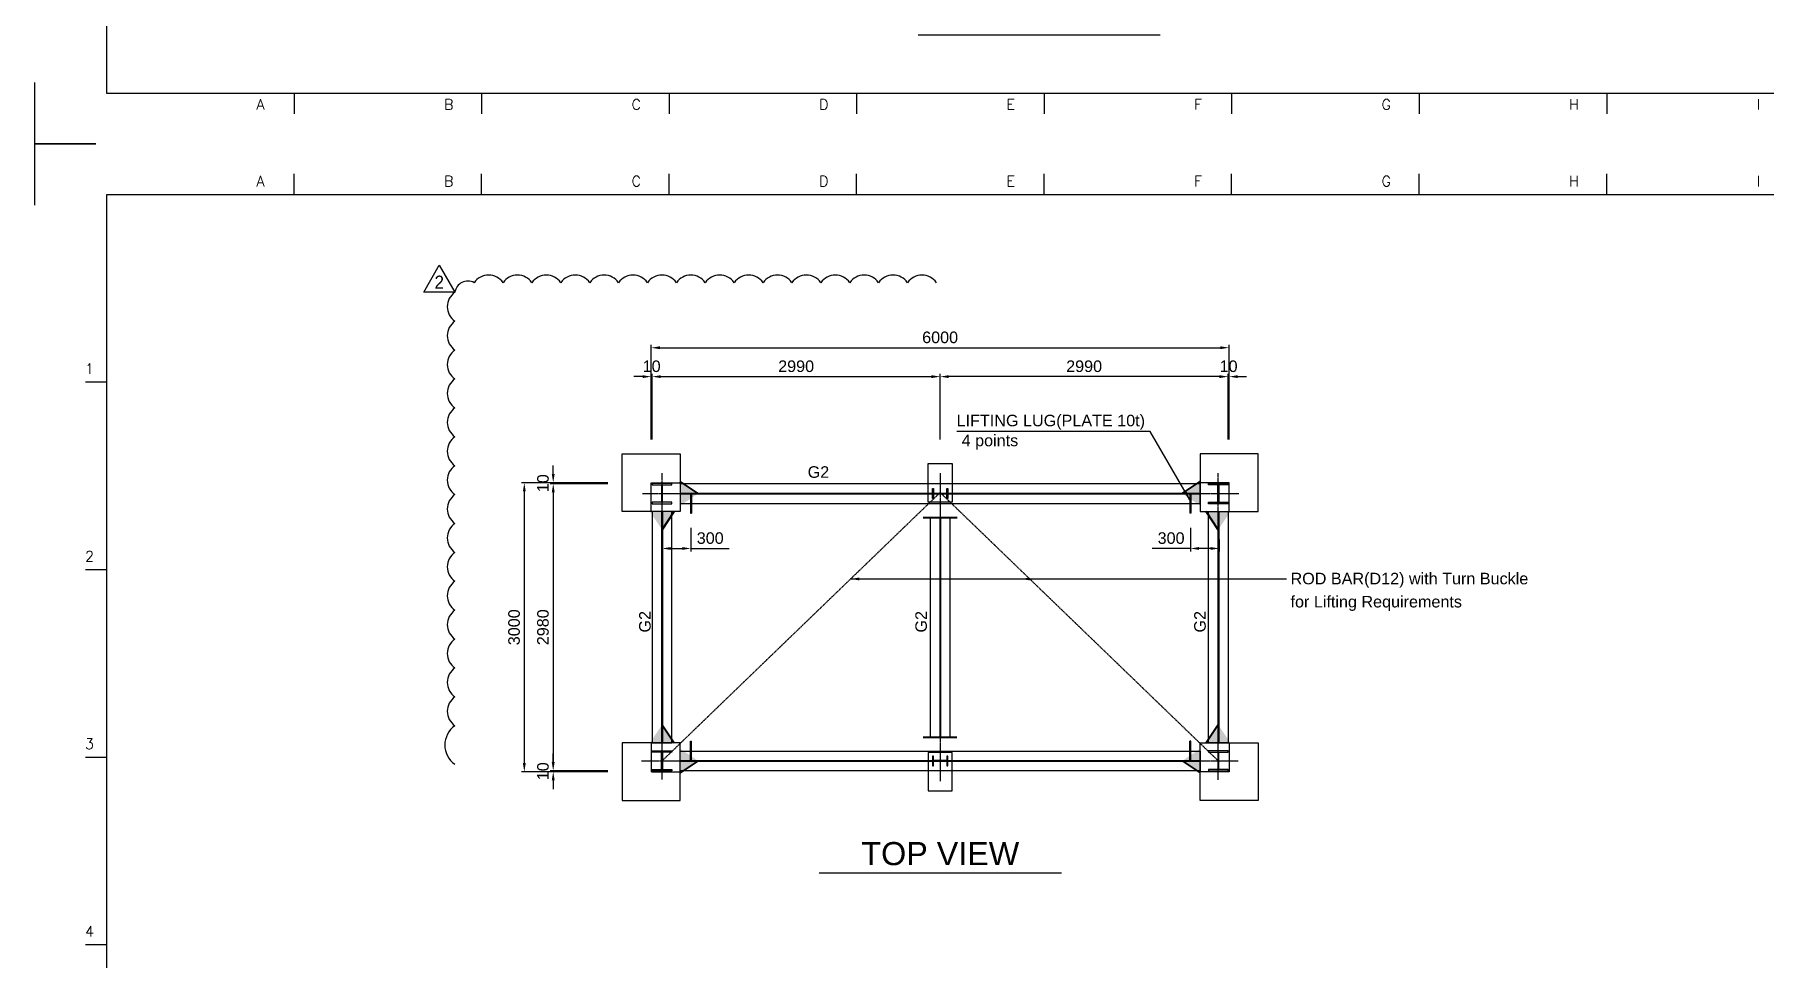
# Model space of a CAD drawing. Header units: millimetres. Extents: x 415966 to 487306, y -108951 to -17325.
# Drawn here: x 415966 to 433935, y -51021 to -41420 of the extents above; entities that cross this region are included whole.
import ezdxf
from ezdxf.enums import TextEntityAlignment as Align

# ---------------------------------------------------------------- set-up
doc = ezdxf.new("R2010")
doc.units = ezdxf.units.MM
doc.header["$LTSCALE"] = 2
for name, pattern in [('CENTER', [2, 1.25, -0.25, 0.25, -0.25]), ('CENTER2', [28.575, 19.05, -3.175, 3.175, -3.175]), ('HIDDEN', [0.375, 0.25, -0.125])]:
    doc.linetypes.add(name, pattern=pattern)
doc.layers.get('Defpoints').update_dxf_attribs({"color": 250})
for name, color, linetype in [('C_CEN', 1, 'CENTER'), ('C_DIM', 7, 'Continuous'), ('C_GIRDER', 2, 'Continuous'), ('C_REV', 4, 'Continuous'), ('C_TEXT_01', 2, 'Continuous'), ('TAN-TIT', 30, 'Continuous'), ('TITLE', 7, 'Continuous')]:
    doc.layers.add(name, color=color, linetype=linetype)
doc.layers.add('C_MARK', color=2, linetype='Continuous', lineweight=0)
doc.layers.add('C_STEEL', color=2, linetype='Continuous', lineweight=30)
doc.styles.add('Arial', font='arial.ttf')
doc.styles.add('COM', font='COMPLEX', dxfattribs={"height": 5})
doc.styles.add('돋움', font='')
doc.styles.get('돋움').set_extended_font_data('Dotum')
doc.dimstyles.new('일반도면_0020', dxfattribs={"dimtxt": 80, "dimasz": 60, "dimexe": 20, "dimexo": 100, "dimgap": 30, "dimtad": 1, "dimdec": 0, "dimzin": 0, "dimdsep": 46, "dimtxsty": 'Arial', "dimcen": -100, "dimclrd": 7, "dimclre": 7, "dimclrt": 2, "dimadec": 8, "dimazin": 0, "dimtfac": 1, "dimtdec": 0, "dimtix": 1, "dimtmove": 2, "dimatfit": 3, "dimfxl": 1, "dimtolj": 1, "dimtzin": 0, "dimarcsym": 0})
doc.dimstyles.new('일반도면_0030', dxfattribs={"dimtxt": 120, "dimasz": 90, "dimexe": 30, "dimexo": 150, "dimgap": 45, "dimtad": 1, "dimdec": 0, "dimzin": 0, "dimdsep": 46, "dimtxsty": 'Arial', "dimcen": -150, "dimclrd": 7, "dimclre": 7, "dimclrt": 2, "dimadec": 8, "dimazin": 0, "dimtfac": 1, "dimtdec": 0, "dimtix": 1, "dimtmove": 2, "dimatfit": 3, "dimfxl": 1, "dimtolj": 1, "dimtzin": 0, "dimarcsym": 0})

# ---------------------------------------------------------------- blocks, each defined once
blk = doc.blocks.new('BORDER')
at = {"layer": 'TAN-TIT', "linetype": 'Continuous'}
for p, q in [((424, 16820), (0, 16820)), ((0, 16820), (0, 16396)), ((0, 424), (0, 0)), ((0, 0), (424, 0))]:
    blk.add_line(p, q, dxfattribs=at)
at = {"layer": 'TAN-TIT'}
for p, q in [((1796, 16468), (1796, 16612)), ((3093, 16468), (3093, 16612)), ((4391, 16468), (4391, 16612)), ((5689, 16468), (5689, 16612)), ((6987, 16468), (6987, 16612)), ((8285, 16468), (8285, 16612)), ((9583, 16468), (9583, 16612)), ((10881, 16468), (10881, 16612)), ((498, 16468), (498, 352)), ((23282, 16468), (498, 16468)), ((498, 15170), (353, 15170)), ((498, 13872), (353, 13872)), ((498, 12574), (353, 12574)), ((498, 11277), (353, 11277)), ((498, 352), (23282, 352)), ((1796, 352), (1796, 208)), ((3093, 352), (3093, 208)), ((4391, 352), (4391, 208)), ((5689, 352), (5689, 208)), ((6987, 352), (6987, 208)), ((8285, 352), (8285, 208)), ((9583, 352), (9583, 208)), ((10881, 352), (10881, 208))]:
    blk.add_line(p, q, dxfattribs=at)
at = {"layer": 'TAN-TIT', "style": 'COM'}
for s, p in [('A', (1536, 16526)), ('B', (2834, 16526)), ('C', (4132, 16526)), ('D', (5430, 16526)), ('E', (6727, 16526)), ('F', (8025, 16526)), ('G', (9323, 16526)), ('H', (10621, 16526)), ('I', (11919, 16526)), ('A', (1536, 237)), ('B', (2834, 237)), ('C', (4132, 237)), ('D', (5430, 237)), ('E', (6727, 237)), ('F', (8025, 237)), ('G', (9323, 237)), ('H', (10621, 237)), ('I', (11919, 237))]:
    blk.add_text(s, height=72.1, dxfattribs=at).set_placement(p)
for s, p in [('1', (411, 15228)), ('2', (411, 13930)), ('3', (411, 12632)), ('4', (411, 11334))]:
    blk.add_text(s, height=72.1, dxfattribs=at).set_placement(p, align=Align.RIGHT)
blk = doc.blocks.new('*D27')
at = {"layer": 'C_DIM', "color": 7, "lineweight": -2, "transparency": 16777216}
for p, q in [((422367, -45623), (422367, -44641)), ((422457, -44671), (428277, -44671)), ((428367, -45623), (428367, -44641))]:
    blk.add_line(p, q, dxfattribs=at)
at = {"layer": 'C_DIM', "color": 7, "transparency": 16777216}
for points in [[(422457, -44656), (422457, -44686), (422367, -44671)], [(428277, -44656), (428277, -44686), (428367, -44671)]]:
    blk.add_solid(points, dxfattribs=at)
at = {"layer": 'Defpoints', "color": 0, "transparency": 16777216}
for p in [(428367, -44671), (422367, -45773), (428367, -45773)]:
    blk.add_point(p, dxfattribs=at)
at = {"layer": 'C_DIM', "color": 2, "transparency": 16777216, "insert": (425367, -44564), "char_height": 120, "attachment_point": 5, "style": 'Arial'}
blk.add_mtext('\\A1;6000', dxfattribs=at)
blk = doc.blocks.new('*D28')
at = {"layer": 'C_DIM', "color": 7, "lineweight": -2, "transparency": 16777216}
for p, q in [((422377, -45623), (422377, -44941)), ((422467, -44971), (425277, -44971)), ((425367, -45623), (425367, -44941))]:
    blk.add_line(p, q, dxfattribs=at)
at = {"layer": 'C_DIM', "color": 7, "transparency": 16777216}
for points in [[(422467, -44956), (422467, -44986), (422377, -44971)], [(425277, -44956), (425277, -44986), (425367, -44971)]]:
    blk.add_solid(points, dxfattribs=at)
at = {"layer": 'Defpoints', "color": 0, "transparency": 16777216}
for p in [(425367, -44971), (422377, -45773), (425367, -45773)]:
    blk.add_point(p, dxfattribs=at)
at = {"layer": 'C_DIM', "color": 2, "transparency": 16777216, "insert": (423872, -44864), "char_height": 120, "attachment_point": 5, "style": 'Arial'}
blk.add_mtext('\\A1;2990', dxfattribs=at)
blk = doc.blocks.new('*D120')
at = {"layer": 'C_DIM', "color": 7, "lineweight": -2, "transparency": 16777216}
for p, q in [((422277, -44971), (422187, -44971)), ((422367, -45623), (422367, -44941)), ((422377, -44971), (422367, -44971)), ((422377, -45623), (422377, -44941)), ((422467, -44971), (422557, -44971))]:
    blk.add_line(p, q, dxfattribs=at)
at = {"layer": 'C_DIM', "color": 7, "transparency": 16777216}
for points in [[(422277, -44956), (422277, -44986), (422367, -44971)], [(422467, -44956), (422467, -44986), (422377, -44971)]]:
    blk.add_solid(points, dxfattribs=at)
at = {"layer": 'Defpoints', "color": 0, "transparency": 16777216}
for p in [(422367, -44971), (422367, -45773), (422377, -45773)]:
    blk.add_point(p, dxfattribs=at)
at = {"layer": 'C_DIM', "color": 2, "transparency": 16777216, "insert": (422372, -44864), "char_height": 120, "attachment_point": 5, "style": 'Arial'}
blk.add_mtext('\\A1;10', dxfattribs=at)
blk = doc.blocks.new('*D122')
at = {"layer": 'C_DIM', "color": 7, "lineweight": -2, "transparency": 16777216}
for p, q in [((425367, -45623), (425367, -44941)), ((428267, -44971), (425457, -44971)), ((428357, -45623), (428357, -44941))]:
    blk.add_line(p, q, dxfattribs=at)
at = {"layer": 'C_DIM', "color": 7, "transparency": 16777216}
for points in [[(425457, -44956), (425457, -44986), (425367, -44971)], [(428267, -44956), (428267, -44986), (428357, -44971)]]:
    blk.add_solid(points, dxfattribs=at)
at = {"layer": 'Defpoints', "color": 0, "transparency": 16777216}
for p in [(425367, -44971), (425367, -45773), (428357, -45773)]:
    blk.add_point(p, dxfattribs=at)
at = {"layer": 'C_DIM', "color": 2, "transparency": 16777216, "insert": (426862, -44864), "char_height": 120, "attachment_point": 5, "style": 'Arial'}
blk.add_mtext('\\A1;2990', dxfattribs=at)
blk = doc.blocks.new('*D121')
at = {"layer": 'C_DIM', "color": 7, "lineweight": -2, "transparency": 16777216}
for p, q in [((428267, -44971), (428177, -44971)), ((428357, -45623), (428357, -44941)), ((428357, -44971), (428367, -44971)), ((428367, -45623), (428367, -44941)), ((428457, -44971), (428547, -44971))]:
    blk.add_line(p, q, dxfattribs=at)
at = {"layer": 'C_DIM', "color": 7, "transparency": 16777216}
for points in [[(428267, -44956), (428267, -44986), (428357, -44971)], [(428457, -44956), (428457, -44986), (428367, -44971)]]:
    blk.add_solid(points, dxfattribs=at)
at = {"layer": 'Defpoints', "color": 0, "transparency": 16777216}
for p in [(428367, -44971), (428357, -45773), (428367, -45773)]:
    blk.add_point(p, dxfattribs=at)
at = {"layer": 'C_DIM', "color": 2, "transparency": 16777216, "insert": (428362, -44864), "char_height": 120, "attachment_point": 5, "style": 'Arial'}
blk.add_mtext('\\A1;10', dxfattribs=at)
blk = doc.blocks.new('*D126')
at = {"layer": 'C_DIM', "color": 7, "lineweight": -2, "transparency": 16777216}
for p, q in [((421917, -46073), (421020, -46073)), ((421050, -46163), (421050, -48983)), ((421917, -49073), (421020, -49073))]:
    blk.add_line(p, q, dxfattribs=at)
at = {"layer": 'C_DIM', "color": 7, "transparency": 16777216}
for points in [[(421035, -46163), (421065, -46163), (421050, -46073)], [(421035, -48983), (421065, -48983), (421050, -49073)]]:
    blk.add_solid(points, dxfattribs=at)
at = {"layer": 'Defpoints', "color": 0, "transparency": 16777216}
for p in [(422067, -46073), (421050, -49073), (422067, -49073)]:
    blk.add_point(p, dxfattribs=at)
at = {"layer": 'C_DIM', "color": 2, "transparency": 16777216, "insert": (420944, -47573), "char_height": 120, "attachment_point": 5, "rotation": 90, "style": 'Arial'}
blk.add_mtext('\\A1;3000', dxfattribs=at)
blk = doc.blocks.new('*D123')
at = {"layer": 'C_DIM', "color": 7, "lineweight": -2, "transparency": 16777216}
for p, q in [((421350, -45983), (421350, -45893)), ((421917, -46073), (421320, -46073)), ((421917, -46083), (421320, -46083)), ((421350, -46073), (421350, -46083)), ((421350, -46173), (421350, -46263))]:
    blk.add_line(p, q, dxfattribs=at)
at = {"layer": 'C_DIM', "color": 7, "transparency": 16777216}
for points in [[(421335, -45983), (421365, -45983), (421350, -46073)], [(421335, -46173), (421365, -46173), (421350, -46083)]]:
    blk.add_solid(points, dxfattribs=at)
at = {"layer": 'Defpoints', "color": 0, "transparency": 16777216}
for p in [(421350, -46083), (422067, -46073), (422067, -46083)]:
    blk.add_point(p, dxfattribs=at)
at = {"layer": 'C_DIM', "color": 2, "transparency": 16777216, "insert": (421244, -46078), "char_height": 120, "attachment_point": 5, "rotation": 90, "style": 'Arial'}
blk.add_mtext('\\A1;10', dxfattribs=at)
blk = doc.blocks.new('*D124')
at = {"layer": 'C_DIM', "color": 7, "lineweight": -2, "transparency": 16777216}
for p, q in [((421917, -46083), (421320, -46083)), ((421350, -46173), (421350, -48973)), ((421917, -49063), (421320, -49063))]:
    blk.add_line(p, q, dxfattribs=at)
at = {"layer": 'C_DIM', "color": 7, "transparency": 16777216}
for points in [[(421335, -46173), (421365, -46173), (421350, -46083)], [(421335, -48973), (421365, -48973), (421350, -49063)]]:
    blk.add_solid(points, dxfattribs=at)
at = {"layer": 'Defpoints', "color": 0, "transparency": 16777216}
for p in [(422067, -46083), (421350, -49063), (422067, -49063)]:
    blk.add_point(p, dxfattribs=at)
at = {"layer": 'C_DIM', "color": 2, "transparency": 16777216, "insert": (421244, -47573), "char_height": 120, "attachment_point": 5, "rotation": 90, "style": 'Arial'}
blk.add_mtext('\\A1;2980', dxfattribs=at)
blk = doc.blocks.new('*D125')
at = {"layer": 'C_DIM', "color": 7, "lineweight": -2, "transparency": 16777216}
for p, q in [((421350, -48973), (421350, -48883)), ((421917, -49063), (421320, -49063)), ((421917, -49073), (421320, -49073)), ((421350, -49073), (421350, -49063)), ((421350, -49163), (421350, -49253))]:
    blk.add_line(p, q, dxfattribs=at)
at = {"layer": 'C_DIM', "color": 7, "transparency": 16777216}
for points in [[(421335, -48973), (421365, -48973), (421350, -49063)], [(421335, -49163), (421365, -49163), (421350, -49073)]]:
    blk.add_solid(points, dxfattribs=at)
at = {"layer": 'Defpoints', "color": 0, "transparency": 16777216}
for p in [(421350, -49063), (422067, -49063), (422067, -49073)]:
    blk.add_point(p, dxfattribs=at)
at = {"layer": 'C_DIM', "color": 2, "transparency": 16777216, "insert": (421244, -49068), "char_height": 120, "attachment_point": 5, "rotation": 90, "style": 'Arial'}
blk.add_mtext('\\A1;10', dxfattribs=at)
blk = doc.blocks.new('*D293')
at = {"layer": 'C_DIM', "color": 7, "lineweight": -2, "transparency": 16777216}
for p, q in [((422480, -46662), (422480, -46785)), ((422780, -46540), (422780, -46785)), ((422570, -46755), (422690, -46755))]:
    blk.add_line(p, q, dxfattribs=at)
at = {"layer": 'C_DIM', "color": 7, "transparency": 16777216}
for points in [[(422570, -46740), (422570, -46770), (422480, -46755)], [(422690, -46740), (422690, -46770), (422780, -46755)]]:
    blk.add_solid(points, dxfattribs=at)
at = {"layer": 'Defpoints', "color": 0, "transparency": 16777216}
for p in [(422480, -46512), (422780, -46390), (422780, -46755)]:
    blk.add_point(p, dxfattribs=at)
at = {"layer": 'C_DIM', "color": 2, "transparency": 16777216, "insert": (422980, -46648), "char_height": 120, "attachment_point": 5, "style": 'Arial'}
blk.add_mtext('\\A1;300', dxfattribs=at)
blk = doc.blocks.new('*D294')
at = {"layer": 'C_DIM', "color": 7, "lineweight": -2, "transparency": 16777216}
for p, q in [((427965, -46540), (427965, -46785)), ((428265, -46662), (428265, -46785)), ((428175, -46755), (428055, -46755))]:
    blk.add_line(p, q, dxfattribs=at)
at = {"layer": 'C_DIM', "color": 7, "transparency": 16777216}
for points in [[(428055, -46740), (428055, -46770), (427965, -46755)], [(428175, -46740), (428175, -46770), (428265, -46755)]]:
    blk.add_solid(points, dxfattribs=at)
at = {"layer": 'Defpoints', "color": 0, "transparency": 16777216}
for p in [(427965, -46390), (428265, -46512), (427965, -46755)]:
    blk.add_point(p, dxfattribs=at)
at = {"layer": 'C_DIM', "color": 2, "transparency": 16777216, "insert": (427765, -46648), "char_height": 120, "attachment_point": 5, "style": 'Arial'}
blk.add_mtext('\\A1;300', dxfattribs=at)

msp = doc.modelspace()

# ---------------------------------------------------------------- linework, layer by layer
at = {"layer": 'C_CEN'}
for p, q in [((422479.8, -49154.1), (422479.8, -45972.6)), ((425367.3, -45972.6), (425367.3, -49172.6)), ((428254.8, -49156), (428254.8, -45972.6)), ((422277.3, -46185.1), (428467.3, -46185.1)), ((422268.2, -48960.1), (428460.1, -48960.1))]:
    msp.add_line(p, q, dxfattribs=at)
at = {"layer": 'C_DIM'}
for p, q in [((422779.8, -46754.6), (423176.3, -46754.6)), ((427964.8, -46754.6), (427568.2, -46754.6))]:
    msp.add_line(p, q, dxfattribs=at)
msp.add_lwpolyline([(424437.5, -47071.3), (428961.3, -47071.3)], dxfattribs=at)
for points in [[(424527.5, -47086.3), (424437.5, -47071.3), (424527.5, -47056.3)], [(426296.7, -47086.3), (426206.7, -47071.3), (426296.7, -47056.3)]]:
    msp.add_solid(points, dxfattribs=at)
at = {"layer": 'C_GIRDER', "linetype": 'CENTER2', "ltscale": 0.2}
for p, q in [((422479.8, -48960.5), (425367.3, -46174.1)), ((425367.3, -46174.1), (428254.8, -48960.1))]:
    msp.add_line(p, q, dxfattribs=at)
at = {"layer": 'C_GIRDER', "linetype": 'HIDDEN'}
for p, q in [((422667.3, -46180.9), (428067.3, -46180.9)), ((422667.3, -46189.4), (428067.3, -46189.4)), ((422475.5, -46372.6), (422475.5, -48772.6)), ((422484, -46372.6), (422484, -48772.6)), ((425363, -46432.6), (425363, -48712.6)), ((425371.5, -46432.6), (425371.5, -48712.6)), ((428250.5, -46372.6), (428250.5, -48772.6)), ((428259, -46372.6), (428259, -48772.6)), ((422667.3, -48955.9), (428067.3, -48955.9)), ((422667.3, -48964.4), (428067.3, -48964.4))]:
    msp.add_line(p, q, dxfattribs=at)
at = {"layer": 'C_GIRDER'}
for p, q in [((422774.8, -46189.7), (422774.8, -46389.7)), ((422774.8, -46348.9), (422784.8, -46348.9)), ((422784.8, -46189.7), (422784.8, -46389.7)), ((427959.8, -46189.7), (427959.8, -46389.7)), ((427969.8, -46348.9), (427959.8, -46348.9)), ((427969.8, -46189.7), (427969.8, -46389.7)), ((422774.8, -46389.7), (422784.8, -46389.7)), ((427969.8, -46389.7), (427959.8, -46389.7)), ((422774.8, -48955.5), (422774.8, -48755.5)), ((422774.8, -48755.5), (422784.8, -48755.5)), ((422774.8, -48796.3), (422784.8, -48796.3)), ((422784.8, -48955.5), (422784.8, -48755.5)), ((427959.8, -48955.5), (427959.8, -48755.5)), ((427969.8, -48755.5), (427959.8, -48755.5)), ((427969.8, -48796.3), (427959.8, -48796.3)), ((427969.8, -48955.5), (427969.8, -48755.5))]:
    msp.add_line(p, q, dxfattribs=at)
for points in [[(422067.3, -45772.6), (422667.3, -45772.6), (422667.3, -46372.6), (422067.3, -46372.6)], [(428667.3, -45772.6), (428067.3, -45772.6), (428067.3, -46372.6), (428667.3, -46372.6)], [(425242.3, -45872.6), (425492.3, -45872.6), (425492.3, -46272.6), (425242.3, -46272.6)], [(422667.3, -46287.6), (428067.3, -46287.6), (428067.3, -46082.6), (422667.3, -46082.6)], [(422377.3, -46372.6), (422377.3, -48772.6), (422582.3, -48772.6), (422582.3, -46372.6)], [(425264.8, -46432.6), (425264.8, -48712.6), (425469.8, -48712.6), (425469.8, -46432.6)], [(428357.3, -46372.6), (428357.3, -48772.6), (428152.3, -48772.6), (428152.3, -46372.6)], [(422067.3, -49372.6), (422667.3, -49372.6), (422667.3, -48772.6), (422067.3, -48772.6)], [(422667.3, -48857.6), (428067.3, -48857.6), (428067.3, -49062.6), (422667.3, -49062.6)], [(425242.3, -49272.6), (425492.3, -49272.6), (425492.3, -48872.6), (425242.3, -48872.6)], [(428667.3, -49372.6), (428067.3, -49372.6), (428067.3, -48772.6), (428667.3, -48772.6)]]:
    msp.add_lwpolyline(points, close=True, dxfattribs=at)
at = {"layer": 'C_GIRDER', "color": 1, "linetype": 'HIDDEN'}
for points in [[(422367.3, -46072.6), (422667.3, -46072.6), (422667.3, -46372.6), (422367.3, -46372.6)], [(428367.3, -46072.6), (428067.3, -46072.6), (428067.3, -46372.6), (428367.3, -46372.6)], [(422367.3, -49072.6), (422667.3, -49072.6), (422667.3, -48772.6), (422367.3, -48772.6)], [(428367.3, -49072.6), (428067.3, -49072.6), (428067.3, -48772.6), (428367.3, -48772.6)]]:
    msp.add_lwpolyline(points, close=True, dxfattribs=at)
at = {"layer": 'C_GIRDER', "color": 1}
for points in [[(422377.3, -46290.1), (422582.3, -46290.1), (422582.3, -46275.5), (422484, -46275.5), (422484, -46094.7), (422582.3, -46094.7), (422582.3, -46080.1), (422377.3, -46080.1), (422377.3, -46094.7), (422475.5, -46094.7), (422475.5, -46275.5), (422377.3, -46275.5)], [(425287.3, -46133.6), (425297.6, -46133.6), (425297.6, -46181.3), (425437, -46181.3), (425437, -46133.6), (425447.3, -46133.6), (425447.3, -46235.6), (425437, -46235.6), (425437, -46187.9), (425297.6, -46187.9), (425297.6, -46235.6), (425287.3, -46235.6)], [(428357.3, -46290.1), (428152.3, -46290.1), (428152.3, -46275.5), (428250.5, -46275.5), (428250.5, -46094.7), (428152.3, -46094.7), (428152.3, -46080.1), (428357.3, -46080.1), (428357.3, -46094.7), (428259, -46094.7), (428259, -46275.5), (428357.3, -46275.5)], [(422377.3, -48855.1), (422582.3, -48855.1), (422582.3, -48869.7), (422484, -48869.7), (422484, -49050.5), (422582.3, -49050.5), (422582.3, -49065.1), (422377.3, -49065.1), (422377.3, -49050.5), (422475.5, -49050.5), (422475.5, -48869.7), (422377.3, -48869.7)], [(428357.3, -48855.1), (428152.3, -48855.1), (428152.3, -48869.7), (428250.5, -48869.7), (428250.5, -49050.5), (428152.3, -49050.5), (428152.3, -49065.1), (428357.3, -49065.1), (428357.3, -49050.5), (428259, -49050.5), (428259, -48869.7), (428357.3, -48869.7)], [(425287.3, -49011.6), (425297.6, -49011.6), (425297.6, -48963.9), (425437, -48963.9), (425437, -49011.6), (425447.3, -49011.6), (425447.3, -48909.6), (425437, -48909.6), (425437, -48957.3), (425297.6, -48957.3), (425297.6, -48909.6), (425287.3, -48909.6)]]:
    msp.add_lwpolyline(points, close=True, dxfattribs=at)
at = {"layer": 'C_REV', "lineweight": 30}
msp.add_lwpolyline([(420167.1, -43815.6), (420328.8, -44095.6), (420005.5, -44095.6)], close=True, dxfattribs=at)
at = {"layer": 'C_REV'}
msp.add_lwpolyline([(425328.8, -43995.6, 0.5205671), (425028.8, -43995.6, 0.5205671), (424728.8, -43995.6, 0.5205671), (424428.8, -43995.6, 0.5205671), (424128.8, -43995.6, 0.5205671), (423828.8, -43995.6, 0.5205671), (423528.8, -43995.6, 0.5205671), (423228.8, -43995.6, 0.5205671), (422928.8, -43995.6, 0.5205671), (422628.8, -43995.6, 0.5205671), (422328.8, -43995.6, 0.5205671), (422028.8, -43995.6, 0.5205671), (421728.8, -43995.6, 0.5205671), (421428.8, -43995.6, 0.5205671), (421128.8, -43995.6, 0.5205671), (420828.8, -43995.6, 0.5205671), (420528.8, -43995.6, 0.5205671), (420328.8, -44095.6, 0.5205671), (420328.8, -44395.6, 0.5205671), (420328.8, -44695.6, 0.5205671), (420328.8, -44995.6, 0.5205671), (420328.8, -45295.6, 0.5205671), (420328.8, -45595.6, 0.5205671), (420328.8, -45895.6, 0.5205671), (420328.8, -46195.6, 0.5205671), (420328.8, -46495.6, 0.5205671), (420328.8, -46795.6, 0.5205671), (420328.8, -47095.6, 0.5205671), (420328.8, -47395.6, 0.5205671), (420328.8, -47695.6, 0.5205671), (420328.8, -47995.6, 0.5205671), (420328.8, -48295.6, 0.5205671), (420328.8, -48595.6, 0.5205671), (420328.8, -48995.6, 0.5205671)], format="xyb", dxfattribs=at)
at = {"layer": 'C_STEEL', "color": 6, "lineweight": 40}
for p, q in [((422854.8, -46185.1), (422667.3, -46060.1)), ((427879.8, -46185.1), (428067.3, -46060.1)), ((422479.8, -46560.1), (422604.8, -46372.6)), ((425192.3, -46432.6), (425542.3, -46432.6)), ((428254.8, -46560.1), (428129.8, -46372.6)), ((422479.8, -48585.1), (422604.8, -48772.6)), ((428254.8, -48585.1), (428129.8, -48772.6)), ((425191.3, -48712.6), (425541.3, -48712.6)), ((422854.8, -48960.1), (422667.3, -49085.1)), ((427879.8, -48960.1), (428067.3, -49085.1))]:
    msp.add_line(p, q, dxfattribs=at)
for points in [[(422667.3, -46310.1), (422667.3, -46060.1), (422854.8, -46185.1)], [(428067.3, -46310.1), (428067.3, -46060.1), (427879.8, -46185.1)], [(422354.8, -46372.6), (422604.8, -46372.6), (422479.8, -46560.1)], [(428379.8, -46372.6), (428129.8, -46372.6), (428254.8, -46560.1)], [(422354.8, -48772.6), (422604.8, -48772.6), (422479.8, -48585.1)], [(428379.8, -48772.6), (428129.8, -48772.6), (428254.8, -48585.1)], [(422667.3, -48835.1), (422667.3, -49085.1), (422854.8, -48960.1)], [(428067.3, -48835.1), (428067.3, -49085.1), (427879.8, -48960.1)]]:
    msp.add_solid(points, dxfattribs=at)
at = {"layer": 'TITLE', "color": 1, "linetype": 'Continuous'}
for p, q in [((425138.3, -41423.2), (427652.8, -41423.2)), ((424111.7, -50122.6), (426626.1, -50122.6))]:
    msp.add_line(p, q, dxfattribs=at)

# ---------------------------------------------------------------- block references
at = {"xscale": 1.5, "yscale": 1.5, "zscale": 1.5}
for p in [(415965.9, -42555.1), (415965.9, -67785.1)]:
    msp.add_blockref('BORDER', p, dxfattribs=at)

# ---------------------------------------------------------------- texts
at = {"layer": 'C_MARK', "color": 4, "style": '돋움'}
msp.add_text('2', height=135, dxfattribs=at).set_placement((420167.1, -43989.8), align=Align.MIDDLE_CENTER)
at = {"layer": 'C_TEXT_01', "style": 'Arial'}
for s, p in [('LIFTING LUG(PLATE 10t)', (425538.4, -45486.8)), ('4 points', (425590.5, -45693.6)), ('G2', (423991.8, -46021.4)), ('ROD BAR(D12) with Turn Buckle', (429005, -47127.3)), ('for Lifting Requirements', (429005, -47367.3))]:
    msp.add_text(s, height=120, dxfattribs=at).set_placement(p)
for p in [(422301.9, -47515.9), (425169.6, -47515.9), (428064.4, -47515.9)]:
    msp.add_text('G2', height=120, rotation=90, dxfattribs=at).set_placement(p, align=Align.MIDDLE_CENTER)
at = {"layer": 'TITLE', "color": 3, "ltscale": 10, "style": 'Arial'}
msp.add_text('TOP VIEW', height=240, dxfattribs=at).set_placement((425368.9, -50042.6), align=Align.CENTER)

# ---------------------------------------------------------------- dimensions: what is measured, and where the dimension line sits
at = {"layer": 'C_DIM'}
for base, p1, p2, picture, middle in [((428367.3, -44670.6), (422367.3, -45772.6), (428367.3, -45772.6), '*D27', (425367.3, -44564.3)), ((422367.3, -44970.6), (422377.3, -45772.6), (422367.3, -45772.6), '*D120', (422372.3, -44864.3)), ((425367.3, -44970.6), (422377.3, -45772.6), (425367.3, -45772.6), '*D28', (423872.3, -44864.3))]:
    dim = msp.add_linear_dim(base=base, p1=p1, p2=p2, dimstyle='일반도면_0030', dxfattribs=at)
    dim.commit()
    dim.dimension.update_dxf_attribs({"geometry": picture, "text_midpoint": middle})
for base, p2, picture, middle in [((425367.3, -44970.6), (425367.3, -45772.6), '*D122', (426862.3, -44864.3)), ((428367.3, -44970.6), (428367.3, -45772.6), '*D121', (428362.3, -44864.3))]:
    dim = msp.add_linear_dim(base=base, p1=(428357.3, -45772.6), p2=p2, angle=180, dimstyle='일반도면_0030', dxfattribs=at)
    dim.commit()
    dim.dimension.update_dxf_attribs({"geometry": picture, "text_midpoint": middle})
for p1, p2, distance, picture, middle in [((422067.3, -46072.6), (422067.3, -46082.6), -717.3, '*D123', (421243.7, -46077.6)), ((422067.3, -49072.6), (422067.3, -49062.6), 717.3, '*D125', (421243.7, -49067.6))]:
    dim = msp.add_aligned_dim(p1=p1, p2=p2, distance=distance, dimstyle='일반도면_0030', override={"dimgap": 45}, dxfattribs=at)
    dim.commit()
    dim.dimension.update_dxf_attribs({"geometry": picture, "text_midpoint": middle})
for p1, p2, distance, picture, middle in [((422067.3, -46072.6), (422067.3, -49072.6), -1017.3, '*D126', (420943.7, -47572.6)), ((422067.3, -46082.6), (422067.3, -49062.6), -717.3, '*D124', (421243.7, -47572.6))]:
    dim = msp.add_aligned_dim(p1=p1, p2=p2, distance=distance, dimstyle='일반도면_0030', dxfattribs=at)
    dim.commit()
    dim.dimension.update_dxf_attribs({"geometry": picture, "text_midpoint": middle})
dim = msp.add_linear_dim(base=(422779.8, -46754.6), p1=(422479.8, -46511.8), p2=(422779.8, -46389.7), dimstyle='일반도면_0030', dxfattribs=at)
dim.commit()
dim.dimension.update_dxf_attribs({"geometry": '*D293', "text_midpoint": (422979.5, -46648.3), "dimtype": 160})
dim = msp.add_linear_dim(base=(427964.8, -46754.6), p1=(428264.8, -46511.8), p2=(427964.8, -46389.7), angle=180, dimstyle='일반도면_0030', dxfattribs=at)
dim.commit()
dim.dimension.update_dxf_attribs({"geometry": '*D294', "text_midpoint": (427765, -46648.3), "dimtype": 160})

# ---------------------------------------------------------------- leaders
msp.add_leader([(427960.4, -46248.6), (427546.8, -45541), (425540, -45541)], dimstyle='일반도면_0020', override={"dimasz": 90}, dxfattribs=at)

doc.saveas('drawing.dxf')
